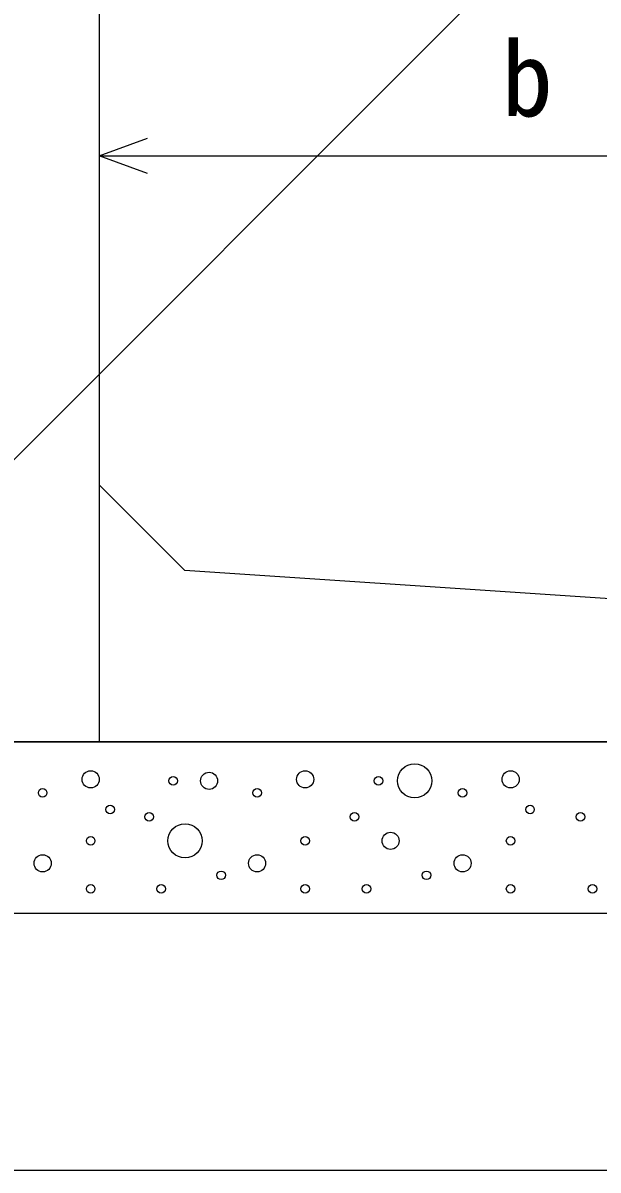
# Model space of a CAD drawing. Units: millimetres, scale not verified. Extents: x -16800 to 16800, y -5940 to 5940.
# Drawn here: x -12388 to -12052, y 2654 to 3323 of the extents above; entities that cross this region are included whole.
import ezdxf
from ezdxf.enums import TextEntityAlignment as Align

# ---------------------------------------------------------------- set-up
doc = ezdxf.new("R2010")
doc.units = ezdxf.units.MM
doc.header["$LTSCALE"] = 20
for name, color, linetype, lineweight in [('0-0_DIM', 7, 'Continuous', 25), ('0-2_HATCH', 6, 'Continuous', 25), ('0-5_OUTLINE', 3, 'Continuous', 25)]:
    doc.layers.add(name, color=color, linetype=linetype, lineweight=lineweight)
doc.styles.add('ＭＳ ゴシック', font='')
doc.styles.get('ＭＳ ゴシック').set_extended_font_data('MS Gothic')

msp = doc.modelspace()

# ---------------------------------------------------------------- linework, layer by layer
at = {"layer": '0-0_DIM'}
msp.add_line((-12343.26, 3245.59), (-11843.26, 3245.59), dxfattribs=at)
for points in [[(-12532.9, 2928.63), (-12008.07, 3453.46), (-11368.87, 3453.46)], [(-12315.07, 3235.33), (-12343.26, 3245.59), (-12315.07, 3255.85)]]:
    msp.add_lwpolyline(points, dxfattribs=at)
at = {"layer": '0-2_HATCH'}
for centre, radius in [((-12348.23, 2881.68), 5), ((-12279.08, 2880.81), 5), ((-12223.01, 2881.68), 5), ((-12159.08, 2880.81), 10), ((-12103.01, 2881.68), 5), ((-12300.11, 2880.81), 2.5), ((-12180.11, 2880.81), 2.5), ((-12376.27, 2873.81), 2.5), ((-12251.05, 2873.81), 2.5), ((-12131.05, 2873.81), 2.5), ((-12336.89, 2864.12), 2.5), ((-12091.67, 2864.12), 2.5), ((-12314.13, 2859.8), 2.5), ((-12194.13, 2859.8), 2.5), ((-12062.21, 2859.8), 2.5), ((-12293.1, 2845.79), 10), ((-12348.23, 2845.79), 2.5), ((-12223.01, 2845.79), 2.5), ((-12173.1, 2845.79), 5), ((-12103.01, 2845.79), 2.5), ((-12376.27, 2832.66), 5), ((-12251.05, 2832.66), 5), ((-12131.05, 2832.66), 5), ((-12272.07, 2825.66), 2.5), ((-12152.07, 2825.66), 2.5), ((-12348.23, 2817.78), 2.5), ((-12307.12, 2817.78), 2.5), ((-12223.01, 2817.78), 2.5), ((-12187.12, 2817.78), 2.5), ((-12103.01, 2817.78), 2.5), ((-12055.2, 2817.78), 2.5)]:
    msp.add_circle(centre, radius, dxfattribs=at)
at = {"layer": '0-5_OUTLINE'}
for p, q in [((-12343.26, 3694.13), (-12343.26, 2903.63)), ((-12833.26, 2903.63), (-11793.26, 2903.63)), ((-11843.26, 2903.63), (-12413.26, 2903.63)), ((-12883.26, 2803.63), (-11743.26, 2803.63)), ((-12883.26, 2653.63), (-11743.26, 2653.63))]:
    msp.add_line(p, q, dxfattribs=at)
msp.add_lwpolyline([(-11843.26, 2973.63), (-12293.26, 3003.63), (-12343.26, 3053.63)], dxfattribs=at)

# ---------------------------------------------------------------- texts
at = {"layer": '0-0_DIM', "style": 'ＭＳ ゴシック'}
msp.add_text('b', height=43.99, dxfattribs=at).set_placement((-12108.26, 3255.59), align=Align.BOTTOM_LEFT)

doc.saveas('drawing.dxf')
